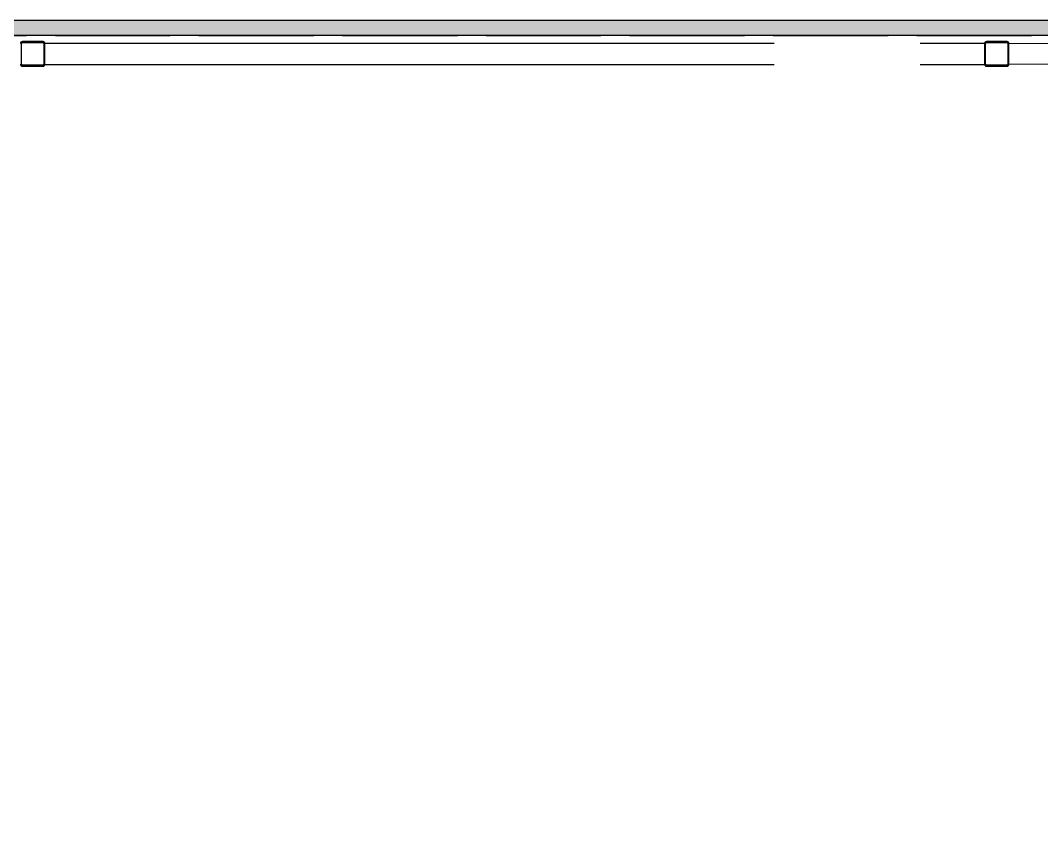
# Model space of a CAD drawing. Header units: inches. Extents: x 2743 to 10591, y -1604 to 5792.
# Drawn here: x 7406.5 to 7739.9, y 1182.1 to 1445.5 of the extents above; entities that cross this region are included whole.
import ezdxf

# ---------------------------------------------------------------- set-up
doc = ezdxf.new("R2010")
doc.units = ezdxf.units.IN
doc.header["$LTSCALE"] = 0.1875
doc.header["$MEASUREMENT"] = 0
doc.linetypes.add('CENTERX2', pattern=[101.6, 63.5, -12.7, 12.7, -12.7])
doc.linetypes.add('dash2', pattern=[500, 400, -100])
doc.layers.add('22 Dimension', color=7, linetype='Continuous', lineweight=5)
for name, color, linetype in [('A-N-MUR-EXT', 5, 'Continuous'), ('A-N-MUR-INT', 3, 'Continuous'), ('A-N-STRUCTURE', 4, 'Continuous'), ('fill253', 253, 'Continuous'), ('S-N-ACIER', 4, 'Continuous')]:
    doc.layers.add(name, color=color, linetype=linetype)

msp = doc.modelspace()

# ---------------------------------------------------------------- hatches: boundary and pattern name
at = {"layer": 'fill253'}
h = msp.add_hatch(color=7, dxfattribs=at)
h.dxf.hatch_style = 1
h.paths.add_polyline_path([(9794.88805, 431.979), (9789.9668, 431.979), (9789.98075, 94.34303), (9794.902, 94.34303)])
h.paths.add_polyline_path([(9794.88806, 678.7916), (9789.96681, 678.7916), (9789.96681, 572.89173), (9794.88806, 572.89173)])
h.paths.add_polyline_path([(9794.88806, 925.604), (9789.96681, 925.604), (9789.9668, 819.70432), (9794.88805, 819.70432)])
h.paths.add_polyline_path([(8905.8684, -1259.02652), (8903.3892, -1263.9483), (9794.902, -1263.94777), (9794.902, -1071.958), (9789.98075, -1071.958), (9789.98075, -1259.02652)])
h.paths.add_polyline_path([(8477.94275, -1356.98336), (8485.93642, -1355.67867), (8470.93724, -1263.95647), (8470.1595, -1259.19385), (8461.95284, -1259.19385), (8462.69638, -1263.82639)])
h.paths.add_polyline_path([(8896.37175, -1264.1151), (8896.751, -1266.30955), (8903.53292, -1265.20887), (8903.3892, -1263.9483), (8905.8684, -1259.02652), (8895.56167, -1259.02652)])
h.paths.add_polyline_path([(9794.902, 1153.66309), (9789.98075, 1153.66309), (9789.96681, 1066.51673), (9794.88806, 1066.51673)])
h.paths.add_polyline_path([(7089.79643, -1079.29062), (7083.99142, -1077.23697), (7083.99142, -1078.48244), (7084.85166, -1078.81134), (7084.85809, -1264.1151), (7353.37883, -1263.94776), (7353.37238, -1259.02651), (7089.77934, -1259.19385)])
h.paths.add_polyline_path([(7084.85809, -374.65047), (7089.77934, -375.67519), (7089.77934, 118.15991), (7084.85809, 118.15991)])
h.paths.add_polyline_path([(9789.98075, -339.79281), (9794.902, -339.79281), (9794.902, 52.10637), (9789.98075, 52.10637)])
h.paths.add_polyline_path([(9789.97463, -401.23504), (9794.89588, -401.23504), (9794.902, -339.79281), (9789.98075, -339.79281)])
h.paths.add_polyline_path([(9789.98074, -545.32679), (9794.90199, -545.32679), (9794.89588, -437.25741), (9789.97463, -437.25741)])
h.paths.add_polyline_path([(9789.97201, -617.37634), (9794.89326, -617.37634), (9794.90199, -581.35034), (9789.98074, -581.35034)])
h.paths.add_polyline_path([(9789.97813, -689.42343), (9794.89938, -689.42343), (9794.89969, -653.39744), (9789.97844, -653.39744)])
h.paths.add_polyline_path([(9789.97813, -761.46809), (9794.89938, -761.46809), (9794.89938, -725.44454), (9789.97813, -725.44454)])
h.paths.add_polyline_path([(8313.35452, 1440.59386), (8313.35452, 1445.51513), (7084.85166, 1445.51513), (7084.85809, 159.14408), (7089.77934, 159.14408), (7089.77291, 1440.59388)])
h.paths.add_polyline_path([(7395.62104, -1259.02652), (7395.62126, -1263.94777), (8462.75648, -1264.1151), (8461.95284, -1259.19385)])
h.paths.add_polyline_path([(8556.69559, 1440.56528), (8556.6956, 1445.48688), (8355.59043, 1445.5146), (8355.59043, 1440.59333)])
h.paths.add_polyline_path([(9149.95053, 1445.3478), (9149.95053, 1440.42655), (9789.98075, 1440.42655), (9789.9808, 1308.40012), (9794.90205, 1308.40012), (9794.902, 1445.3478)])
h.paths.add_polyline_path([(9794.89496, -941.58583), (9789.96911, -941.58584), (9789.98075, -1029.88866), (9794.902, -1029.88866)])
h.paths.add_polyline_path([(9789.96911, -905.56228), (9794.89496, -905.5623), (9794.89326, -797.49164), (9789.97201, -797.49164)])

# ---------------------------------------------------------------- linework, layer by layer
at = {"layer": '22 Dimension'}
for p, q in [((7729.27128, 1437.9679), (8036.02048, 1437.9679)), ((8036.11684, 1430.88619), (7729.27128, 1431.21988))]:
    msp.add_line(p, q, dxfattribs=at)
at = {"layer": 'A-N-MUR-EXT', "color": 7}
msp.add_line((8313.35452, 1445.51513), (7084.85166, 1445.51513), dxfattribs=at)
at = {"layer": 'A-N-MUR-INT', "color": 7}
msp.add_line((8305.05478, 1440.59388), (7089.77291, 1440.59388), dxfattribs=at)
at = {"layer": 'A-N-STRUCTURE', "color": 7, "linetype": 'dash2', "ltscale": 0.5}
msp.add_line((7089.80047, 1440.65084), (8556.68916, 1440.65084), dxfattribs=at)
at = {"layer": 'S-N-ACIER', "color": 7}
for p, q in [((7406.83509, 1431.21988), (7406.83509, 1437.9679)), ((7413.8961, 1438.59388), (7407.14808, 1438.59388)), ((7407.14808, 1438.28089), (7413.8961, 1438.28089)), ((7414.20909, 1437.9679), (7414.20909, 1431.21988)), ((7414.52208, 1431.21988), (7414.52208, 1437.9679)), ((7721.27129, 1437.9679), (7721.27129, 1431.21988)), ((7721.58428, 1431.21988), (7721.58428, 1437.9679)), ((7728.64529, 1438.59388), (7721.89727, 1438.59388)), ((7721.89727, 1438.28089), (7728.64529, 1438.28089)), ((7728.95828, 1437.9679), (7728.95828, 1431.21988)), ((7729.27128, 1431.21988), (7729.27128, 1437.9679)), ((7413.8961, 1430.90689), (7407.14808, 1430.90689)), ((7407.14808, 1430.5939), (7413.8961, 1430.5939)), ((7728.64529, 1430.90689), (7721.89727, 1430.90689)), ((7721.89727, 1430.5939), (7728.64529, 1430.5939))]:
    msp.add_line(p, q, dxfattribs=at)
at = {"layer": 'S-N-ACIER', "color": 7, "linetype": 'CENTERX2', "ltscale": 20}
for p, q in [((7414.52208, 1438.09782), (7721.27129, 1438.09782)), ((7414.52208, 1431.08996), (7721.27129, 1431.08996))]:
    msp.add_line(p, q, dxfattribs=at)
at = {"layer": 'S-N-ACIER', "color": 7}
for centre, radius, start, end in [((7407.14808, 1437.9679), 0.62598, 90, 180), ((7407.14808, 1437.9679), 0.31299, 90, 180), ((7413.8961, 1437.9679), 0.62598, 0, 90), ((7413.8961, 1437.9679), 0.31299, 0, 90), ((7721.89727, 1437.9679), 0.62598, 90, 180), ((7721.89727, 1437.9679), 0.31299, 90, 180), ((7728.64529, 1437.9679), 0.62598, 0, 90), ((7728.64529, 1437.9679), 0.31299, 0, 90), ((7407.14808, 1431.21988), 0.62598, 180, 270), ((7407.14808, 1431.21988), 0.31299, 180, 270), ((7413.8961, 1431.21988), 0.62598, 270, 0), ((7413.8961, 1431.21988), 0.31299, 270, 0), ((7721.89727, 1431.21988), 0.62598, 180, 270), ((7721.89727, 1431.21988), 0.31299, 180, 270), ((7728.64529, 1431.21988), 0.31299, 270, 0), ((7728.64529, 1431.21988), 0.62598, 270, 0)]:
    msp.add_arc(centre, radius, start, end, dxfattribs=at)

doc.saveas('drawing.dxf')
